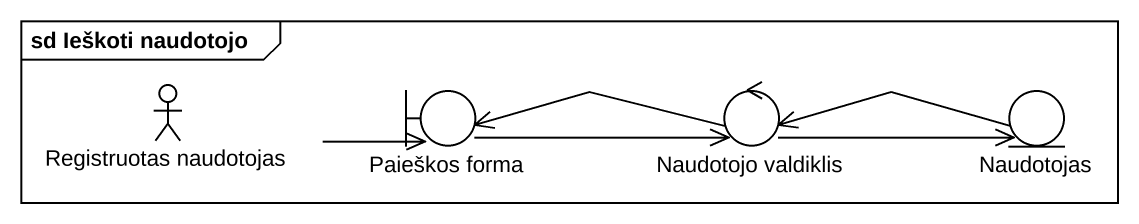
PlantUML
@startuml
mainframe sd Ieškoti naudotojo
actor "Registruotas naudotojas" as Registruotas_naudotojas
boundary "Paieškos forma" as Paieškos_forma
control "Naudotojo valdiklis" as Naudotojo_valdiklis
entity Naudotojas
Registruotas_naudotojas -right-> Paieškos_forma
Paieškos_forma -right-> Naudotojo_valdiklis
Naudotojo_valdiklis -left-> Paieškos_forma
Naudotojo_valdiklis -right-> Naudotojas
Naudotojas -left-> Naudotojo_valdiklis
@enduml
